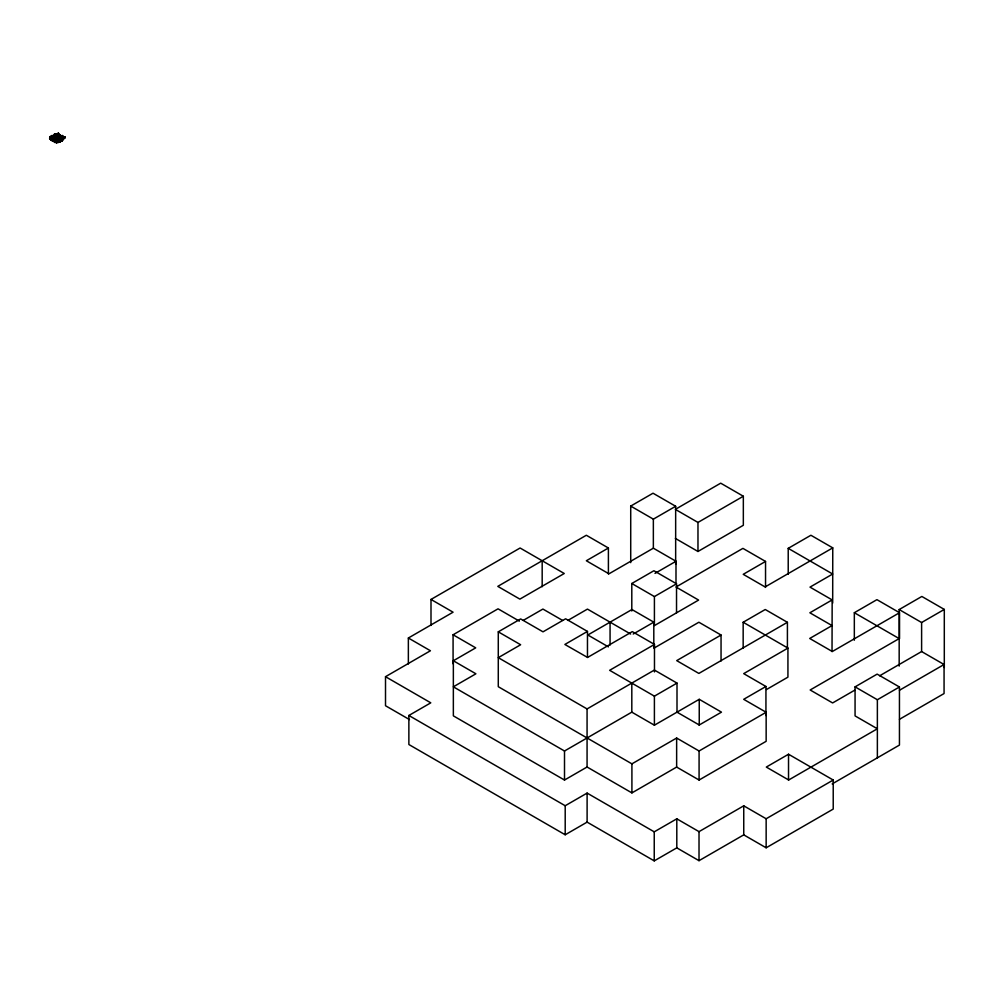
<?xml version="1.0" encoding="UTF-8"?>
<svg xmlns="http://www.w3.org/2000/svg" width="994" height="994" viewBox="0 0 994 994"><rect width="100%" height="100%" fill="white"/><g stroke="black" fill="none" stroke-linecap="round" stroke-linejoin="round"><path stroke-width="1.49" d="M50.284 136.501L50.856 137.582L50.284 136.501L52.011 135.507L53.154 136.178M54.856 135.271L54.285 135.606L54.856 133.78L55.428 135.606L55.999 135.196M55.428 134.115L54.285 134.103M49.712 137.495L51.427 139.16L50.868 140.229L51.427 139.905L49.7 138.911L49.712 137.495L54.285 134.849L56.012 135.855L55.999 134.525L57.727 134.202L55.999 134.525M54.31 137.42L53.726 135.756L52.011 136.75L52.583 137.085L51.427 138.501L52.583 139.16L52.583 137.669L54.31 136.675L53.154 137.42M54.856 135.184L56.571 135.606M60.025 135.519L57.727 134.948L58.311 133.121L58.882 136.277L57.727 136.19M54.31 136.091L58.298 134.525L62.895 136.588L61.168 136.265L61.168 135.519M58.882 133.445L57.727 133.457M49.7 138.911L49.712 138.241M51.427 138.501L52.583 137.831M56.024 137.085L53.726 136.501L53.726 135.756M50.868 140.229L56.608 142.9L62.336 140.899L62.336 140.154L60.038 141.471L54.856 141.893L52.011 140.241L52.011 138.75L53.738 137.01M58.311 135.855L54.31 137.334L53.154 136.675M55.453 136.837L56.583 136.178L57.739 136.849L54.869 137.657L56.596 139.396L56.596 137.408L58.311 138.489L56.596 138.166L57.739 137.42M57.727 135.519L59.454 134.525L60.038 135.606M52.583 139.16L52.011 139.495L54.856 141.148L57.18 141.148L58.335 140.477L58.323 138.415M60.038 134.861L55.453 137.507L55.453 136.091M54.869 138.415L58.298 136.513M52.583 137.669L54.869 138.986L56.596 137.992M51.427 137.756L54.869 139.732L54.869 137.657M58.323 139.905L58.298 137.744L56.012 139.073L56.012 138.328M58.882 138.911L59.441 137.085L61.168 138.178L61.193 140.241L62.336 140.899M61.752 135.855L61.727 137.259L60.597 137.271L62.336 135.519L62.895 136.588M52.011 138.75L54.856 140.403L57.18 140.403L58.335 139.732L57.751 139.483M56.596 139.396L55.44 139.396M60.025 138.911L60.025 137.42L58.882 137.42M60.013 137.507L58.882 138.166L60.597 138.588L62.311 137.594L61.727 137.259M60.597 137.271L62.895 135.843M62.311 136.849L59.454 138.501L59.441 137.085M61.168 138.178L62.324 138.178L61.181 138.837L61.765 140.576M64.051 138.601L62.324 137.433L65.219 137.184L64.051 138.601L63.467 138.265L65.219 137.184M50.868 139.483L54.881 141.807L57.18 141.893L57.18 140.403M63.479 137.433L63.479 138.924L60.062 140.899L62.895 139.918L62.895 137.097M430.998 625.425L430.998 599.444L520.098 548.005L564.257 573.501L519.874 599.121L497.795 586.373L586.336 535.257L608.403 548.005L608.403 573.985M630.718 562.641L630.718 506.083L653.021 493.21L675.659 506.269L675.659 564.356M408.36 663.992L408.36 638.011L453.078 612.192L430.998 599.444M453.078 663.818L453.078 634.781L498.044 608.825L519.353 621.126M630.718 506.083L653.356 519.154L675.659 506.269M409.478 719.569L385.51 705.74L385.51 676.69L430.439 650.759L408.36 638.011M608.403 548.005L586.336 560.753L608.962 573.824L653.356 548.191L675.995 561.262L675.995 584.186M453.078 634.781L475.716 647.852L453.351 660.761L453.351 715.854L564.505 780.041L587.069 767.008L631.911 792.901L676.641 767.07L699.08 780.029L766.15 741.313L766.15 712.276L699.08 750.992L676.641 738.033L631.911 763.852L498.28 686.705L498.28 631.836L520.645 618.927L543.01 631.836L565.611 618.79L587.466 631.414L587.466 657.394L564.865 644.46L587.466 631.414M523.291 620.38L542.91 609.061L562.592 620.418M743.338 496.242L720.7 483.171L675.336 509.363L697.974 522.434L743.338 496.242L743.338 525.279L697.974 551.471L675.336 538.4M567.835 620.43L587.454 609.098L630.643 634.035M631.799 611.012L631.799 583.503L653.915 570.73L676.529 583.789L676.529 612.826M832.177 783.918L899.446 745.078L899.446 686.991L877.143 674.118L855.064 686.866L855.064 715.904L877.367 728.776L788.677 779.992L766.299 767.07L788.528 754.235L833.221 780.029L833.221 809.079L766.15 847.795L743.748 834.861L699.018 860.68L676.802 847.857L654.238 860.879L587.106 822.125L565.201 834.774L408.869 744.518L408.869 715.481L430.787 702.833L385.51 676.69M654.996 573.389L675.995 561.262M631.799 583.503L654.412 596.562L676.529 583.789M587.466 657.506L632.308 631.625L654.474 644.423L654.474 671.932M633.215 634.035L653.803 622.157L653.803 648.138M765.542 587.429L765.542 561.436L743.226 574.321L765.094 586.945L832.761 547.868L810.905 535.257L788.217 548.353L788.217 574.333M654.474 644.423L609.633 670.304L654.4 696.16L677.001 683.102L677.001 712.151L699.242 724.986L721.47 712.151L699.242 699.316L654.4 725.198L631.811 712.151L564.505 751.004L453.351 686.817L475.902 673.795L453.351 660.761M654.537 647.827L698.881 622.232L721.048 635.029L721.048 661.01M498.28 631.836L520.645 644.746L498.28 657.668L587.069 708.933L654.4 670.055L677.001 683.102M721.048 635.029L676.703 660.625L698.869 673.423L787.41 622.306L787.41 648.299M743.164 648.237L743.164 622.256L765.243 609.508L787.41 622.306M788.217 548.353L832.686 574.023L809.998 587.119L832.164 599.916L809.861 612.789L832.028 625.586L809.712 638.471L832.313 651.517L899.533 612.714L899.533 638.695M766.486 689.525L787.931 677.15L787.931 648.1L743.698 673.634L765.939 686.481L765.939 715.518M854.331 640.223L854.331 612.714L876.932 599.655L899.533 612.714M765.939 686.481L743.698 699.316L766.15 712.276M899.172 666.104L899.172 609.558L921.848 596.462L944.3 609.421L944.3 667.496M408.869 715.481L565.201 805.736L587.106 793.088L654.238 831.841L676.802 818.82L699.018 831.643L743.748 805.823L766.15 818.758L833.221 780.029M899.172 609.558L921.612 622.517L944.3 609.421M854.691 690.196L832.612 702.944L810.16 689.985L899.172 638.595L854.331 612.714M879.628 675.796L921.612 651.555L944.064 664.514L944.064 693.551L899.446 719.321M855.064 686.866L877.367 699.739L899.446 686.991M899.446 690.271L944.064 664.514M65.219 137.93L64.635 136.849M60.597 136.526L61.156 137.594M63.479 138.924L60.062 140.154L60.622 141.235M56.583 135.433L58.298 135.768L58.311 136.6M62.895 139.918L62.336 135.519M58.298 137.744L57.167 137.172L57.167 135.768M61.193 139.495L62.336 140.154M55.453 136.675L56.024 141.893M57.167 138.402L55.453 137.42L56.024 137.831M58.335 140.477L57.727 135.445M765.542 561.436L742.916 548.377L675.995 587.019L698.608 600.078L654.412 625.599L654.412 596.562M743.164 622.256L787.931 648.1M653.803 622.157L631.936 609.533L587.839 634.992L608.415 646.87M921.612 622.517L921.612 651.555M877.367 699.739L877.367 757.826M832.761 547.868L832.686 603.06M832.164 599.916L832.028 651.567M788.528 754.235L788.528 780.215M766.15 818.758L766.15 847.795M743.748 805.823L743.748 834.861M699.242 699.316L699.242 725.297M699.08 750.992L699.08 780.029M699.018 831.643L699.018 860.68M697.974 522.434L697.974 551.471M676.802 818.82L676.802 847.857M676.641 738.033L676.641 767.07M654.4 696.16L654.4 725.198M654.238 831.841L654.238 860.879M653.356 519.154L653.356 548.191M631.811 683.102L631.811 712.151M631.911 763.852L631.911 792.901M610.067 622.157L610.067 645.081M587.069 708.933L587.069 767.008M587.106 793.088L587.106 822.125M565.201 805.736L565.201 834.774M564.505 751.004L564.505 780.041M542.177 560.753L542.177 586.733M61.74 137.843L61.74 138.588M60.597 137.843L60.597 138.588M60.038 141.471L60.038 142.217M59.454 134.525L59.454 135.942M59.478 141.148L59.478 141.893M58.323 141.807L58.323 142.552M58.311 133.121L58.298 135.283M57.764 141.483L57.764 142.229M57.143 133.867L57.143 134.612M57.18 137.744L57.18 138.501M56.571 134.861L56.583 136.178M56.596 140.067L56.596 141.558M56.608 142.154L56.608 142.9M55.44 140.067L55.44 142.229M54.856 133.78L54.881 136.513M54.869 138.986L54.869 139.732M54.856 140.403L54.881 142.552M52.011 135.507L52.011 137.495"/></g></svg>
